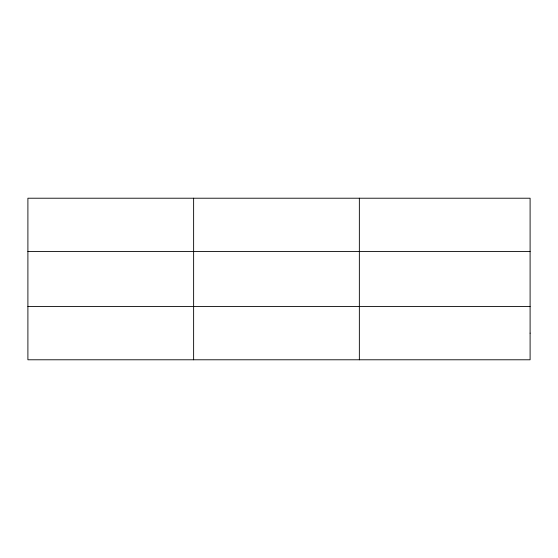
<?xml version="1.0" encoding="UTF-8"?>
<svg xmlns="http://www.w3.org/2000/svg" width="558" height="558" viewBox="0 0 558 558"><rect width="100%" height="100%" fill="white"/><g stroke="black" fill="none" stroke-linecap="round" stroke-linejoin="round"><path stroke-width="0.84" d="M193.626 359.784L193.626 198.216M359.352 359.784L359.352 198.216M27.9 251.532L530.1 251.532M27.9 306.468L530.1 306.468M530.1 333.126L530.1 359.784L27.9 359.784L27.9 198.216L530.1 198.216L530.1 333.126"/></g></svg>
